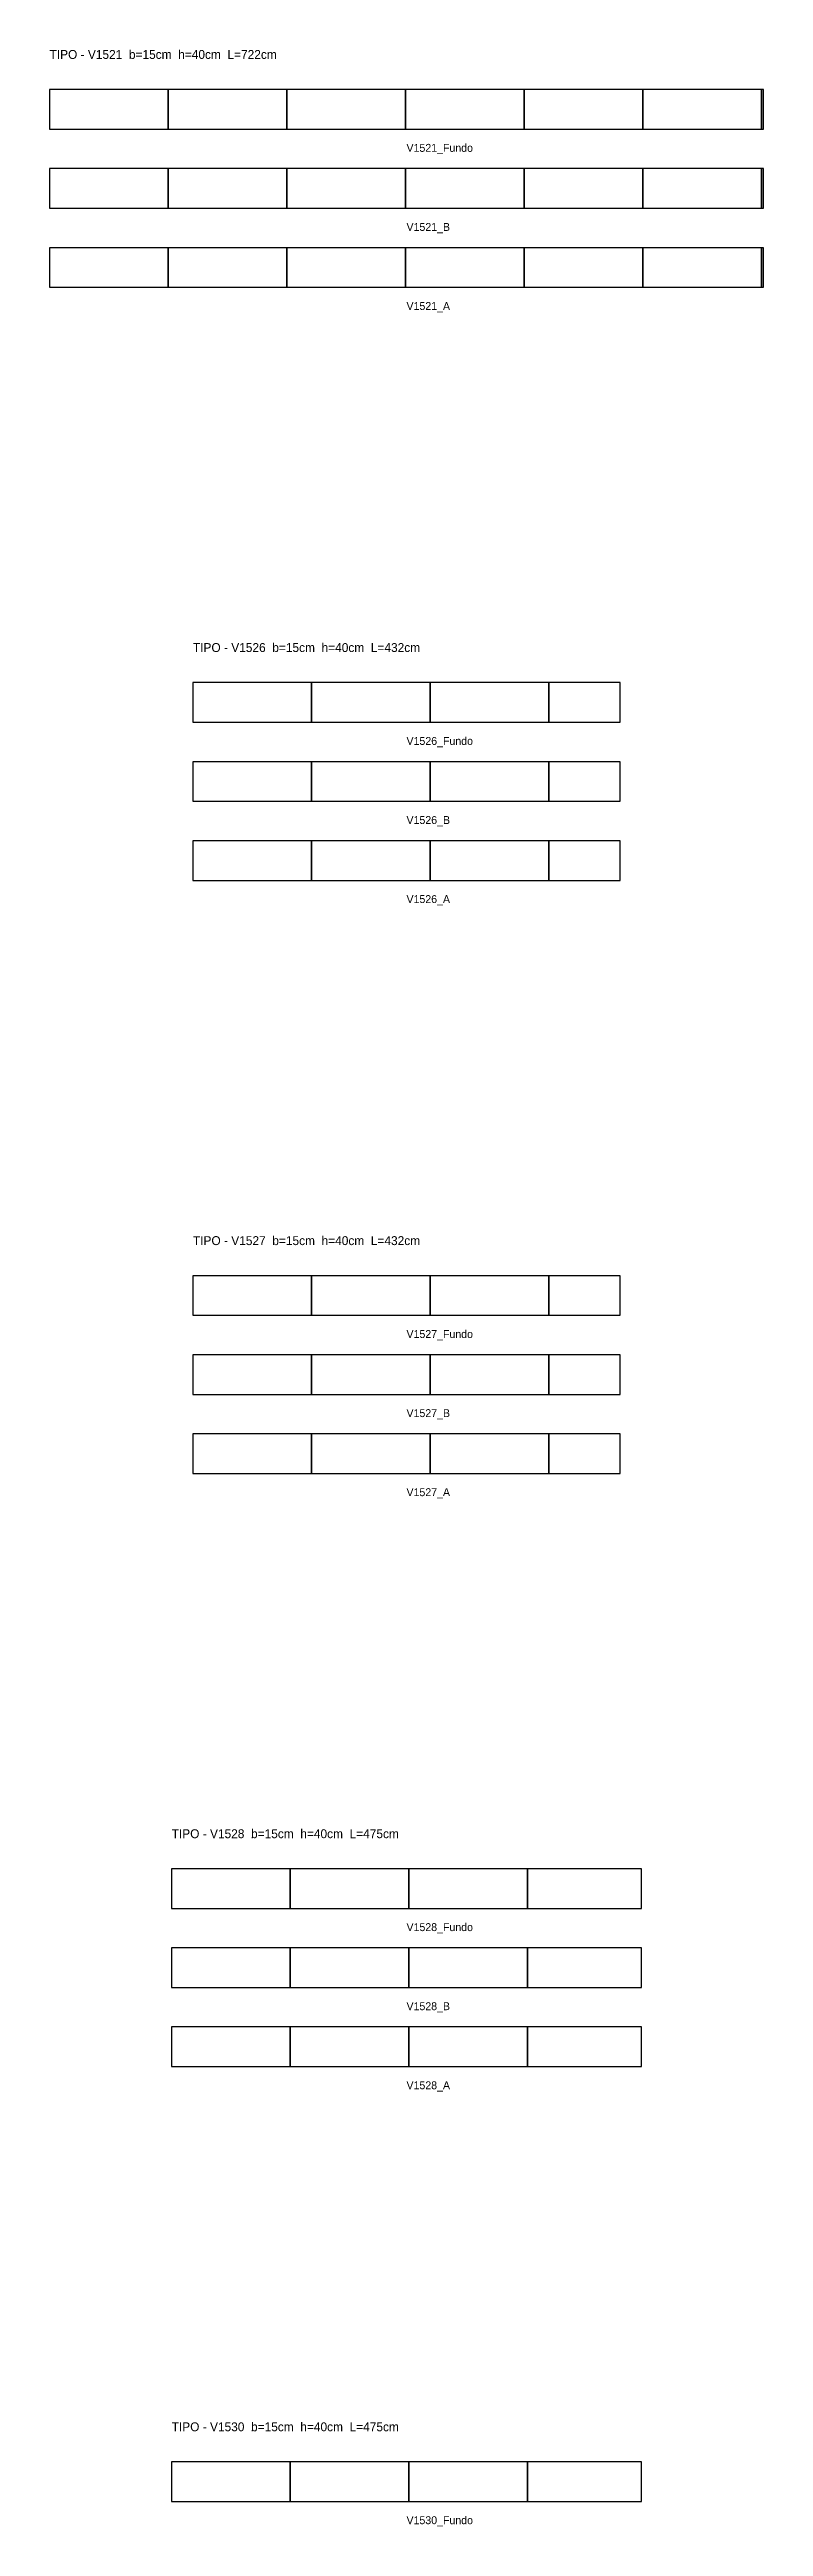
# Model space of a CAD drawing. Header units: metres. Extents: x -378 to 9631, y -12925 to 11375.
# Drawn here: x -361 to 361, y -7365 to -4860 of the extents above; entities that cross this region are included whole.
import ezdxf

# ---------------------------------------------------------------- set-up
doc = ezdxf.new("R2010")
doc.units = ezdxf.units.M

msp = doc.modelspace()

# ---------------------------------------------------------------- linework, layer by layer
at = {"layer": 'Paineis'}
for points in [[(-361, -4940), (-241, -4940), (-241, -4900), (-361, -4900)], [(-241, -4940), (-121, -4940), (-121, -4900), (-241, -4900)], [(-121, -4940), (-1, -4940), (-1, -4900), (-121, -4900)], [(-1, -4940), (119, -4940), (119, -4900), (-1, -4900)], [(119, -4940), (239, -4940), (239, -4900), (119, -4900)], [(239, -4940), (359, -4940), (359, -4900), (239, -4900)], [(359, -4940), (361, -4940), (361, -4900), (359, -4900)], [(-361, -5020), (-241, -5020), (-241, -4980), (-361, -4980)], [(-241, -5020), (-121, -5020), (-121, -4980), (-241, -4980)], [(-121, -5020), (-1, -5020), (-1, -4980), (-121, -4980)], [(-1, -5020), (119, -5020), (119, -4980), (-1, -4980)], [(119, -5020), (239, -5020), (239, -4980), (119, -4980)], [(239, -5020), (359, -5020), (359, -4980), (239, -4980)], [(359, -5020), (361, -5020), (361, -4980), (359, -4980)], [(-361, -5100), (-241, -5100), (-241, -5060), (-361, -5060)], [(-241, -5100), (-121, -5100), (-121, -5060), (-241, -5060)], [(-121, -5100), (-1, -5100), (-1, -5060), (-121, -5060)], [(-1, -5100), (119, -5100), (119, -5060), (-1, -5060)], [(119, -5100), (239, -5100), (239, -5060), (119, -5060)], [(239, -5100), (359, -5100), (359, -5060), (239, -5060)], [(359, -5100), (361, -5100), (361, -5060), (359, -5060)], [(-216, -5540), (-96, -5540), (-96, -5500), (-216, -5500)], [(-96, -5540), (24, -5540), (24, -5500), (-96, -5500)], [(24, -5540), (144, -5540), (144, -5500), (24, -5500)], [(144, -5540), (216, -5540), (216, -5500), (144, -5500)], [(-216, -5620), (-96, -5620), (-96, -5580), (-216, -5580)], [(-96, -5620), (24, -5620), (24, -5580), (-96, -5580)], [(24, -5620), (144, -5620), (144, -5580), (24, -5580)], [(144, -5620), (216, -5620), (216, -5580), (144, -5580)], [(-216, -5700), (-96, -5700), (-96, -5660), (-216, -5660)], [(-96, -5700), (24, -5700), (24, -5660), (-96, -5660)], [(24, -5700), (144, -5700), (144, -5660), (24, -5660)], [(144, -5700), (216, -5700), (216, -5660), (144, -5660)], [(-216, -6140), (-96, -6140), (-96, -6100), (-216, -6100)], [(-96, -6140), (24, -6140), (24, -6100), (-96, -6100)], [(24, -6140), (144, -6140), (144, -6100), (24, -6100)], [(144, -6140), (216, -6140), (216, -6100), (144, -6100)], [(-216, -6220), (-96, -6220), (-96, -6180), (-216, -6180)], [(-96, -6220), (24, -6220), (24, -6180), (-96, -6180)], [(24, -6220), (144, -6220), (144, -6180), (24, -6180)], [(144, -6220), (216, -6220), (216, -6180), (144, -6180)], [(-216, -6300), (-96, -6300), (-96, -6260), (-216, -6260)], [(-96, -6300), (24, -6300), (24, -6260), (-96, -6260)], [(24, -6300), (144, -6300), (144, -6260), (24, -6260)], [(144, -6300), (216, -6300), (216, -6260), (144, -6260)], [(-237.5, -6740), (-117.5, -6740), (-117.5, -6700), (-237.5, -6700)], [(-117.5, -6740), (2.5, -6740), (2.5, -6700), (-117.5, -6700)], [(2.5, -6740), (122.5, -6740), (122.5, -6700), (2.5, -6700)], [(122.5, -6740), (237.5, -6740), (237.5, -6700), (122.5, -6700)], [(-237.5, -6820), (-117.5, -6820), (-117.5, -6780), (-237.5, -6780)], [(-117.5, -6820), (2.5, -6820), (2.5, -6780), (-117.5, -6780)], [(2.5, -6820), (122.5, -6820), (122.5, -6780), (2.5, -6780)], [(122.5, -6820), (237.5, -6820), (237.5, -6780), (122.5, -6780)], [(-237.5, -6900), (-117.5, -6900), (-117.5, -6860), (-237.5, -6860)], [(-117.5, -6900), (2.5, -6900), (2.5, -6860), (-117.5, -6860)], [(2.5, -6900), (122.5, -6900), (122.5, -6860), (2.5, -6860)], [(122.5, -6900), (237.5, -6900), (237.5, -6860), (122.5, -6860)], [(-237.5, -7340), (-117.5, -7340), (-117.5, -7300), (-237.5, -7300)], [(-117.5, -7340), (2.5, -7340), (2.5, -7300), (-117.5, -7300)], [(2.5, -7340), (122.5, -7340), (122.5, -7300), (2.5, -7300)], [(122.5, -7340), (237.5, -7340), (237.5, -7300), (122.5, -7300)]]:
    msp.add_lwpolyline(points, close=True, dxfattribs=at)

# ---------------------------------------------------------------- texts
at = {"layer": 'NOMENCLATURA', "char_height": 9, "attachment_point": 1}
for s, insert in [('TIPO - V1521  b=15cm  h=40cm  L=722cm', (-361, -4860)), ('TIPO - V1526  b=15cm  h=40cm  L=432cm', (-216, -5460)), ('TIPO - V1527  b=15cm  h=40cm  L=432cm', (-216, -6060)), ('TIPO - V1528  b=15cm  h=40cm  L=475cm', (-237.5, -6660)), ('TIPO - V1530  b=15cm  h=40cm  L=475cm', (-237.5, -7260))]:
    msp.add_mtext(s, dxfattribs=dict(at, insert=insert))
at = {"layer": 'Texto Secao', "char_height": 8, "attachment_point": 1}
for s, insert in [('V1521_Fundo', (0, -4955)), ('V1521_B', (0, -5035)), ('V1521_A', (0, -5115)), ('V1526_Fundo', (0, -5555)), ('V1526_B', (0, -5635)), ('V1526_A', (0, -5715)), ('V1527_Fundo', (0, -6155)), ('V1527_B', (0, -6235)), ('V1527_A', (0, -6315)), ('V1528_Fundo', (0, -6755)), ('V1528_B', (0, -6835)), ('V1528_A', (0, -6915)), ('V1530_Fundo', (0, -7355))]:
    msp.add_mtext(s, dxfattribs=dict(at, insert=insert))

doc.saveas('drawing.dxf')
